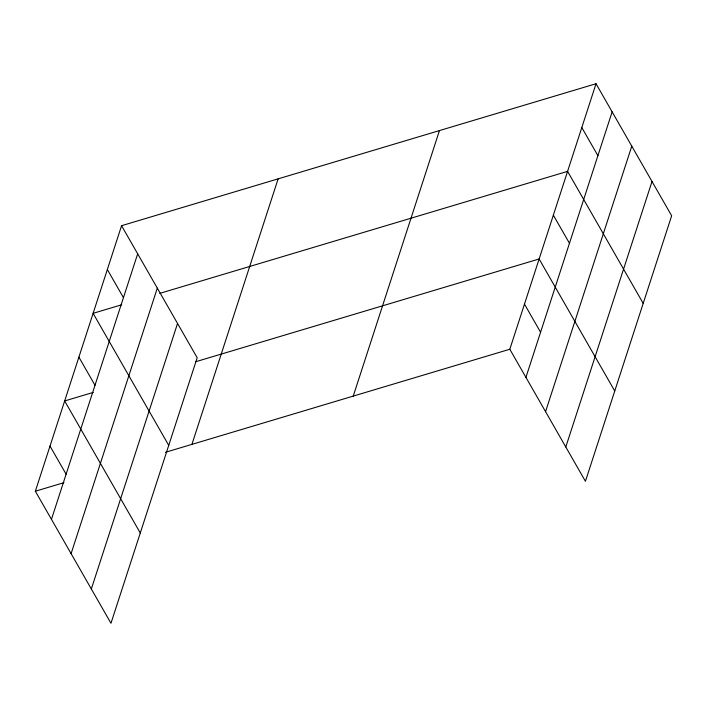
<?xml version="1.0" encoding="UTF-8"?>
<svg xmlns="http://www.w3.org/2000/svg" width="707" height="707" viewBox="0 0 707 707"><rect width="100%" height="100%" fill="white"/><g stroke="black" fill="none" stroke-linecap="round" stroke-linejoin="round"><path stroke-width="1.06" d="M121.569 225.701L197.182 357.751L110.972 623.265L35.35 491.224L121.569 225.701L596.028 83.735L671.65 215.776L585.431 481.299L509.818 349.249L596.028 83.735M51.461 519.345L137.671 253.831M71.098 553.643L157.308 288.12M91.336 588.975L177.545 323.452M191.924 444.376L278.134 178.853M353.244 396.106L439.454 130.583M525.92 377.379L612.138 111.856M545.557 411.668L631.775 146.155M565.794 447.001L652.013 181.487M121.675 304.779L93.112 313.325L168.734 445.366M159.764 293.378L567.58 171.359L643.202 303.4M93.227 392.403L64.664 400.949L140.286 532.99M195.848 361.692L539.123 258.974L614.745 391.015M35.35 491.224L63.913 482.678M165.473 452.286L509.818 349.249M581.799 127.543L597.91 155.673M553.351 215.167L569.462 243.288M524.47 304.116L540.581 332.237M107.34 269.517L123.442 297.638M78.892 357.141L94.994 385.262M50.003 446.082L66.113 474.211"/></g></svg>
